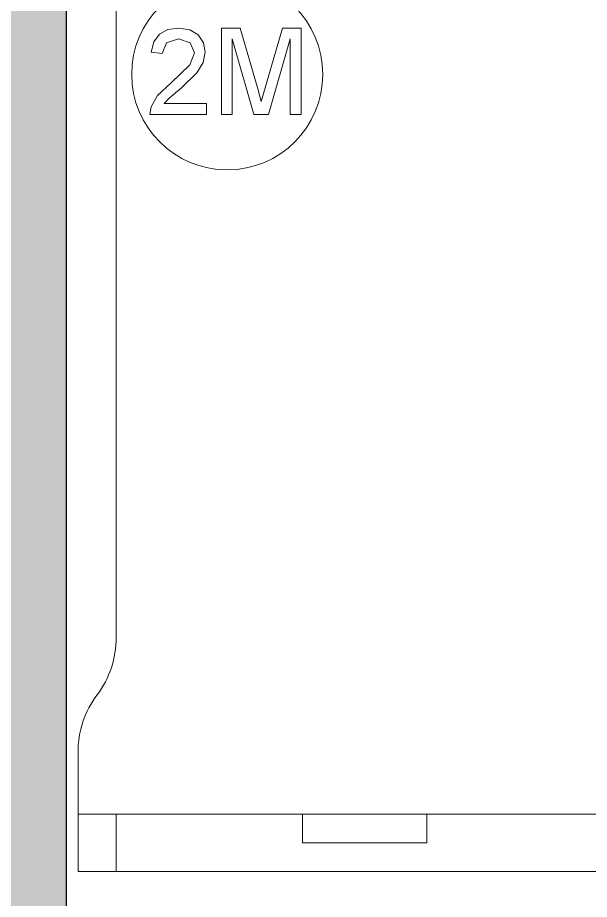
# Model space of a CAD drawing. Header units: millimetres. Extents: x 155927 to 326028, y -36033 to 97293.
# Drawn here: x 167384 to 167982, y 16414 to 17337 of the extents above; entities that cross this region are included whole.
import ezdxf

# ---------------------------------------------------------------- set-up
doc = ezdxf.new("R2010")
doc.units = ezdxf.units.MM
doc.header["$MEASUREMENT"] = 0
for name, color, linetype, lineweight in [('A-WALL-PATT', 7, 'CONTINUOUS', 9), ('I-FURN', 8, 'CONTINUOUS', 9), ('I-WALL', 7, 'CONTINUOUS', 9)]:
    doc.layers.add(name, color=color, linetype=linetype, lineweight=lineweight)

msp = doc.modelspace()

# ---------------------------------------------------------------- hatches: boundary and pattern name
at = {"layer": 'A-WALL-PATT'}
msp.add_hatch(color=256, dxfattribs=at).paths.add_polyline_path([(167332.83, 15209.61), (167434.83, 15209.61), (167434.83, 20657.61), (167332.83, 20657.61), (167332.83, 16376.57)], flags=0)

# ---------------------------------------------------------------- linework, layer by layer
at = {"layer": 'I-FURN'}
for p, q in [((167487.01, 17391.6), (167487.01, 16687.9)), ((167487.01, 16687.9), (167487.01, 17391.6)), ((167541.11, 17324.59), (167532.31, 17319.7)), ((167552.48, 17326.21), (167541.11, 17324.59)), ((167563.92, 17324.4), (167552.48, 17326.21)), ((167572.71, 17318.97), (167563.92, 17324.4)), ((167616.55, 17326.21), (167597.11, 17326.21)), ((167597.11, 17326.21), (167597.11, 17235.8)), ((167635.05, 17262.49), (167616.55, 17326.21)), ((167661.01, 17326.21), (167642.82, 17263.59)), ((167680.45, 17326.21), (167661.01, 17326.21)), ((167680.45, 17235.8), (167680.45, 17326.21)), ((167532.31, 17319.7), (167526.39, 17311.72)), ((167539.71, 17310.78), (167552.23, 17314.91)), ((167552.23, 17314.91), (167564.25, 17310.69)), ((167578.29, 17310.86), (167572.71, 17318.97)), ((167608.41, 17235.8), (167608.41, 17314.91)), ((167608.41, 17314.91), (167631.12, 17235.8)), ((167646.44, 17235.8), (167669.15, 17314.91)), ((167669.15, 17314.91), (167669.15, 17235.8)), ((167526.39, 17311.72), (167523.65, 17300.79)), ((167534.95, 17299.37), (167539.71, 17310.78)), ((167564.25, 17310.69), (167568.85, 17300.32)), ((167580.16, 17301.01), (167578.29, 17310.86)), ((167523.65, 17300.79), (167534.95, 17299.37)), ((167568.85, 17300.32), (167563.98, 17287.52)), ((167578.15, 17290.29), (167580.16, 17301.01)), ((167563.98, 17287.52), (167544.46, 17268.69)), ((167571.47, 17279.21), (167578.15, 17290.29)), ((167555.28, 17263.73), (167571.47, 17279.21)), ((167544.46, 17268.69), (167530.31, 17255.59)), ((167542.28, 17252.85), (167555.28, 17263.73)), ((167638.78, 17249.18), (167635.05, 17262.49)), ((167642.82, 17263.59), (167638.78, 17249.18)), ((167530.31, 17255.59), (167523.45, 17243.59)), ((167537.18, 17247.1), (167542.28, 17252.85)), ((167523.45, 17243.59), (167522.24, 17235.8)), ((167581.57, 17247.1), (167537.18, 17247.1)), ((167581.57, 17235.8), (167581.57, 17247.1)), ((167522.24, 17235.8), (167581.57, 17235.8)), ((167597.11, 17235.8), (167608.41, 17235.8)), ((167631.12, 17235.8), (167646.44, 17235.8)), ((167669.15, 17235.8), (167680.45, 17235.8)), ((167447.01, 16567.9), (167447.01, 16442.89)), ((167447.01, 16442.89), (167447.01, 16567.9)), ((167487.01, 16502.89), (167447.01, 16502.89)), ((167447.01, 16502.89), (167682.01, 16502.89)), ((167447.01, 16442.89), (167447.01, 16502.89)), ((167447.01, 16442.89), (167447.01, 16502.89)), ((168207.01, 16502.89), (167487.01, 16502.89)), ((167487.01, 16442.89), (167487.01, 16502.89)), ((167487.01, 16442.89), (167487.01, 16502.89)), ((167682.01, 16502.89), (167812.01, 16502.89)), ((167682.01, 16472.89), (167682.01, 16502.89)), ((167682.01, 16472.89), (167682.01, 16502.89)), ((167812.01, 16502.89), (168247.01, 16502.89)), ((167812.01, 16502.89), (167812.01, 16472.89)), ((167812.01, 16472.89), (167812.01, 16502.89)), ((167812.01, 16472.89), (167682.01, 16472.89)), ((167682.01, 16472.89), (167812.01, 16472.89)), ((167447.01, 16442.89), (167487.01, 16442.89)), ((168247.01, 16442.89), (167447.01, 16442.89)), ((167447.01, 16442.89), (168247.01, 16442.89)), ((168247.01, 16442.89), (167447.01, 16442.89)), ((167487.01, 16442.89), (168207.01, 16442.89))]:
    msp.add_line(p, q, dxfattribs=at)
for centre, start, end in [((167603.18, 17277.68), 0, 180), ((167603.18, 17277.68), 180, 0), ((167387.01, 16687.9), 323.1301, 0), ((167387.01, 16687.9), 323.1301, 0), ((167547.01, 16567.9), 143.1301, 180), ((167547.01, 16567.9), 143.1301, 180)]:
    msp.add_arc(centre, 100, start, end, dxfattribs=at)
at = {"layer": 'I-WALL', "lineweight": 30}
msp.add_line((167434.83, 16059.61), (167434.83, 20657.61), dxfattribs=at)

doc.saveas('drawing.dxf')
